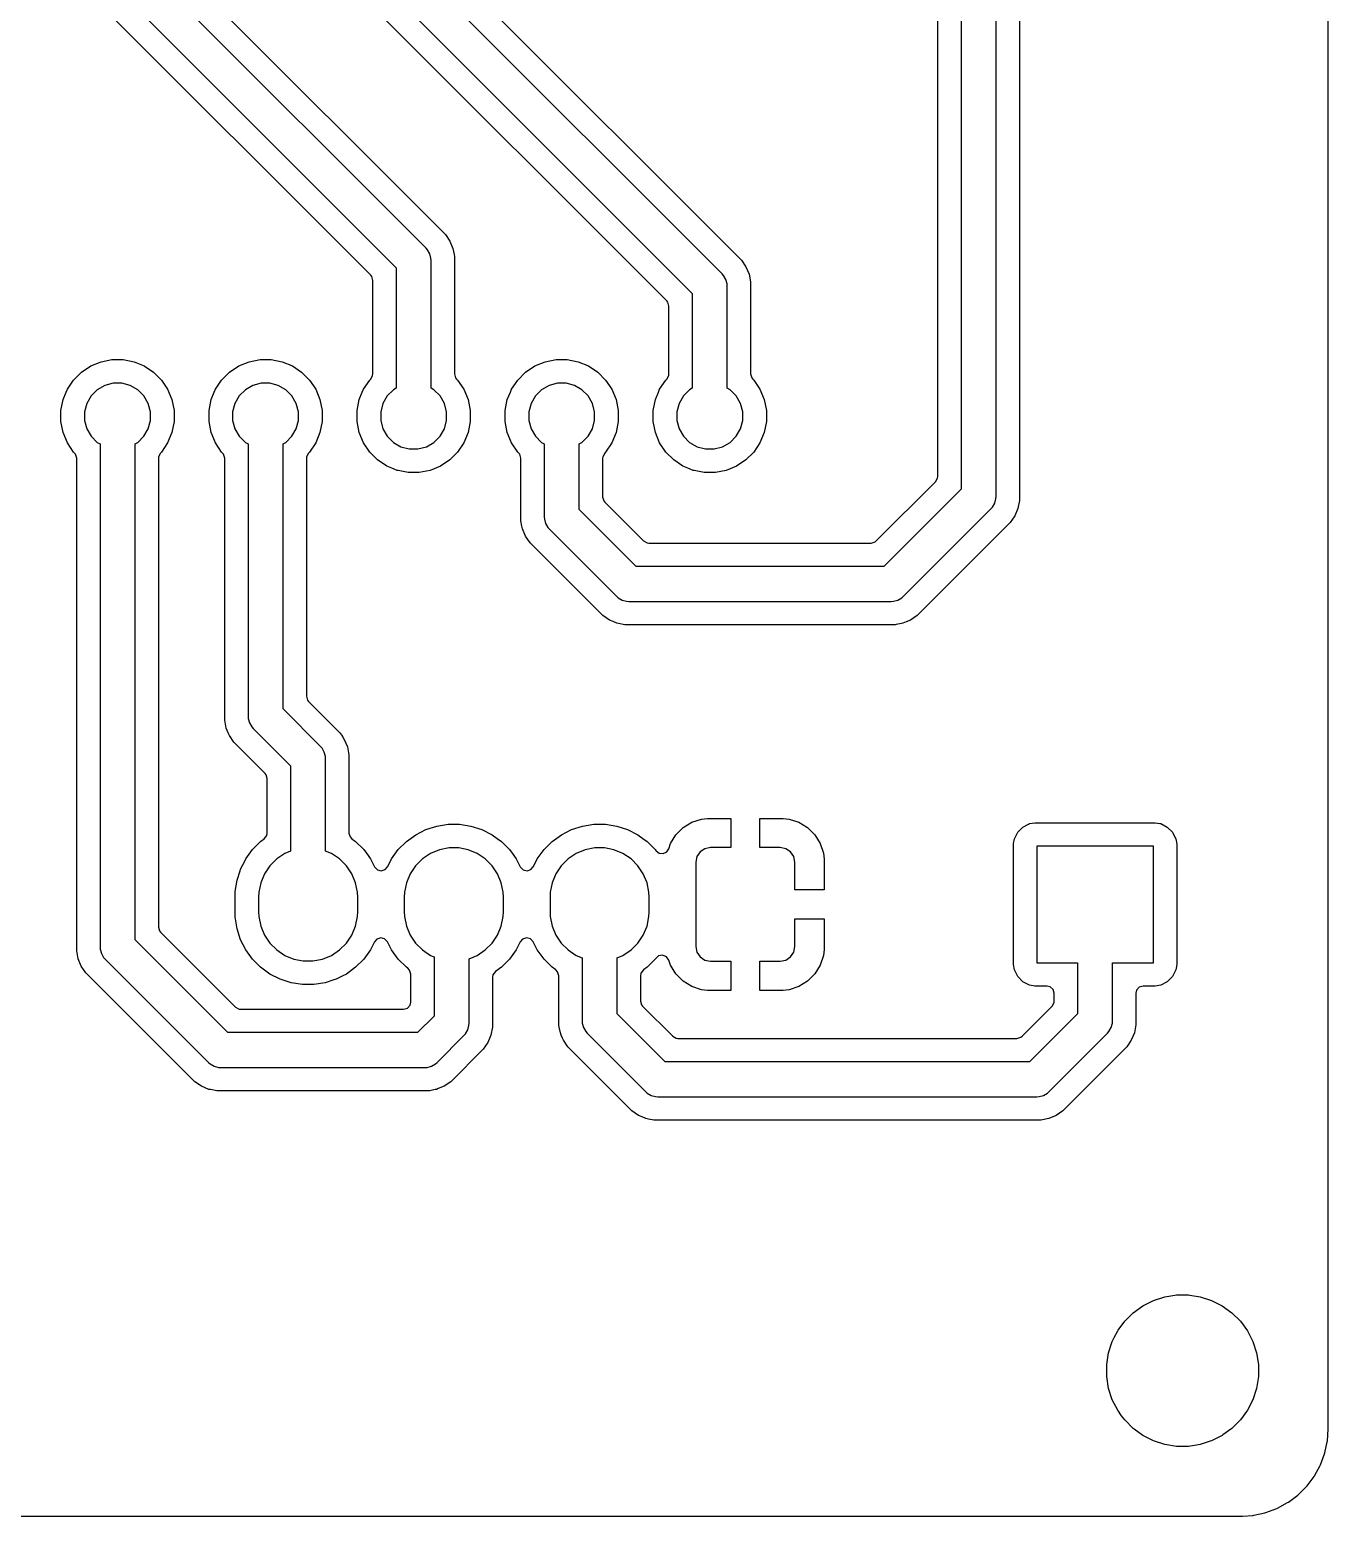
# Model space of a CAD drawing. Header units: millimetres. Extents: x 130.5 to 169.5, y -130 to -71.
# Drawn here: x 147.22 to 169.5, y -130 to -104.49 of the extents above; entities that cross this region are included whole.
import ezdxf

# ---------------------------------------------------------------- set-up
doc = ezdxf.new("R2010")
doc.units = ezdxf.units.MM
doc.layers.add('B.Cu', color=153, linetype='CONTINUOUS', true_color=0x4d7fc4)

msp = doc.modelspace()

# ---------------------------------------------------------------- linework, layer by layer
at = {"layer": 'B.Cu', "linetype": 'CONTINUOUS'}
for p, q in [((169.4995, -118.468475), (169.4995, -84.568996)), ((163.2, -87), (163.2, -112.375736)), ((163.8, -112.5), (163.8, -87.124264)), ((164.2005, -87.341519), (164.2005, -112.431006)), ((162.7995, -112.158481), (162.7995, -89.568996)), ((159.102132, -108.677868), (150.3, -99.875736)), ((150.736819, -99.746161), (159.434112, -108.443453)), ((149.787868, -100.212132), (158.59, -109.014264)), ((158.153181, -109.143838), (149.455888, -100.446545)), ((154.022132, -108.237868), (147.8, -102.015736)), ((148.236819, -101.886161), (154.354112, -108.003453)), ((147.287868, -102.352132), (153.51, -108.574264)), ((153.073181, -108.703838), (146.955888, -102.586545)), ((154.354112, -108.003453), (154.354113, -108.003454)), ((154.354113, -108.003454), (154.430778, -108.118192)), ((154.430778, -108.118192), (154.483579, -108.245667)), ((154.048006, -108.267372), (154.022132, -108.237868)), ((154.087164, -108.335195), (154.048006, -108.267372)), ((154.107433, -108.410842), (154.087164, -108.335195)), ((154.11, -108.45), (154.107433, -108.410842)), ((154.483579, -108.245667), (154.483582, -108.245679)), ((154.483582, -108.245679), (154.503977, -108.348214)), ((154.503977, -108.348214), (154.503977, -108.348217)), ((154.503977, -108.348217), (154.5105, -108.381006)), ((154.5105, -108.381006), (154.5105, -110.396642)), ((153.51, -108.574264), (153.51, -110.640656)), ((154.11, -110.640656), (154.11, -108.45)), ((159.434112, -108.443453), (159.434113, -108.443454)), ((159.434113, -108.443454), (159.510778, -108.558192)), ((159.510778, -108.558192), (159.563579, -108.685667)), ((153.089815, -108.72448), (153.073181, -108.703838)), ((153.1095, -108.791519), (153.089815, -108.72448)), ((153.1095, -110.396642), (153.1095, -108.791519)), ((159.128006, -108.707372), (159.102132, -108.677868)), ((159.167164, -108.775195), (159.128006, -108.707372)), ((159.187433, -108.850842), (159.167164, -108.775195)), ((159.19, -108.89), (159.187433, -108.850842)), ((159.19, -110.640656), (159.19, -108.89)), ((159.563579, -108.685667), (159.563582, -108.685678)), ((159.563582, -108.685678), (159.582703, -108.78181)), ((159.582703, -108.78181), (159.582703, -108.781813)), ((159.582703, -108.781813), (159.5905, -108.821007)), ((159.5905, -108.821007), (159.5905, -110.396642)), ((158.169815, -109.16448), (158.153181, -109.143838)), ((158.1895, -109.231519), (158.169815, -109.16448)), ((158.59, -109.014264), (158.59, -110.640656)), ((158.1895, -110.396642), (158.1895, -109.231519)), ((148.2703, -110.259951), (148.446912, -110.186797)), ((148.446912, -110.186797), (148.446922, -110.186794)), ((148.446922, -110.186794), (148.634412, -110.1495)), ((148.634412, -110.1495), (148.634414, -110.1495)), ((148.634414, -110.1495), (148.825586, -110.1495)), ((148.825586, -110.1495), (148.825588, -110.1495)), ((148.825588, -110.1495), (149.013079, -110.186794)), ((149.013079, -110.186794), (149.013089, -110.186797)), ((149.013089, -110.186797), (149.189701, -110.259951)), ((150.8103, -110.259951), (150.986912, -110.186797)), ((150.986912, -110.186797), (150.986922, -110.186794)), ((150.986922, -110.186794), (151.174412, -110.1495)), ((151.174412, -110.1495), (151.174414, -110.1495)), ((151.174414, -110.1495), (151.365586, -110.1495)), ((151.365586, -110.1495), (151.365588, -110.1495)), ((151.365588, -110.1495), (151.553079, -110.186794)), ((151.553079, -110.186794), (151.553089, -110.186797)), ((151.553089, -110.186797), (151.729701, -110.259951)), ((155.8903, -110.259951), (156.066912, -110.186797)), ((156.066912, -110.186797), (156.066922, -110.186794)), ((156.066922, -110.186794), (156.254412, -110.1495)), ((156.254412, -110.1495), (156.254414, -110.1495)), ((156.254414, -110.1495), (156.445586, -110.1495)), ((156.445586, -110.1495), (156.445588, -110.1495)), ((156.445588, -110.1495), (156.633079, -110.186794)), ((156.633079, -110.186794), (156.633089, -110.186797)), ((156.633089, -110.186797), (156.809701, -110.259951)), ((147.976165, -110.501339), (148.11134, -110.366164)), ((148.11134, -110.366164), (148.2703, -110.259951)), ((149.189701, -110.259951), (149.348661, -110.366164)), ((149.348661, -110.366164), (149.483836, -110.501339)), ((150.516165, -110.501339), (150.65134, -110.366164)), ((150.65134, -110.366164), (150.8103, -110.259951)), ((151.729701, -110.259951), (151.888661, -110.366164)), ((151.888661, -110.366164), (152.023836, -110.501339)), ((153.073181, -110.484323), (153.106666, -110.423)), ((153.106666, -110.423), (153.1095, -110.396642)), ((154.5105, -110.396642), (154.530185, -110.463681)), ((155.596165, -110.501339), (155.73134, -110.366164)), ((155.73134, -110.366164), (155.8903, -110.259951)), ((156.809701, -110.259951), (156.968661, -110.366164)), ((156.968661, -110.366164), (157.103836, -110.501339)), ((158.153181, -110.484323), (158.186666, -110.423)), ((158.186666, -110.423), (158.1895, -110.396642)), ((159.5905, -110.396642), (159.610185, -110.463681)), ((147.849431, -110.709843), (147.869952, -110.660299)), ((147.869952, -110.660299), (147.976165, -110.501339)), ((148.383006, -110.667789), (148.277789, -110.773006)), ((148.51187, -110.593389), (148.383006, -110.667789)), ((148.6556, -110.554876), (148.51187, -110.593389)), ((148.8044, -110.554876), (148.6556, -110.554876)), ((148.94813, -110.593389), (148.8044, -110.554876)), ((149.076994, -110.667789), (148.94813, -110.593389)), ((149.182211, -110.773006), (149.076994, -110.667789)), ((149.483836, -110.501339), (149.590049, -110.660299)), ((149.590049, -110.660299), (149.663203, -110.836911)), ((150.389431, -110.709843), (150.409952, -110.660299)), ((150.409952, -110.660299), (150.516165, -110.501339)), ((150.923006, -110.667789), (150.817789, -110.773006)), ((151.05187, -110.593389), (150.923006, -110.667789)), ((151.1956, -110.554876), (151.05187, -110.593389)), ((151.3444, -110.554876), (151.1956, -110.554876)), ((151.48813, -110.593389), (151.3444, -110.554876)), ((151.616994, -110.667789), (151.48813, -110.593389)), ((151.722211, -110.773006), (151.616994, -110.667789)), ((152.023836, -110.501339), (152.130049, -110.660299)), ((152.130049, -110.660299), (152.203203, -110.836911)), ((152.929431, -110.709843), (152.949952, -110.660299)), ((152.949952, -110.660299), (153.056165, -110.501339)), ((153.056165, -110.501339), (153.073181, -110.484323)), ((153.463006, -110.667789), (153.357789, -110.773006)), ((153.51, -110.640656), (153.463006, -110.667789)), ((154.156994, -110.667789), (154.11, -110.640656)), ((154.262211, -110.773006), (154.156994, -110.667789)), ((154.530185, -110.463681), (154.546819, -110.484323)), ((154.546819, -110.484323), (154.563835, -110.501338)), ((154.563835, -110.501338), (154.563836, -110.501339)), ((154.563836, -110.501339), (154.670049, -110.660299)), ((154.670049, -110.660299), (154.743203, -110.836911)), ((155.469431, -110.709843), (155.489952, -110.660299)), ((155.489952, -110.660299), (155.596165, -110.501339)), ((156.003006, -110.667789), (155.897789, -110.773006)), ((156.13187, -110.593389), (156.003006, -110.667789)), ((156.2756, -110.554876), (156.13187, -110.593389)), ((156.4244, -110.554876), (156.2756, -110.554876)), ((156.56813, -110.593389), (156.4244, -110.554876)), ((156.696994, -110.667789), (156.56813, -110.593389)), ((156.802211, -110.773006), (156.696994, -110.667789)), ((157.103836, -110.501339), (157.210049, -110.660299)), ((157.210049, -110.660299), (157.283203, -110.836911)), ((158.009431, -110.709843), (158.029952, -110.660299)), ((158.029952, -110.660299), (158.136165, -110.501339)), ((158.136165, -110.501339), (158.153181, -110.484323)), ((158.543006, -110.667789), (158.437789, -110.773006)), ((158.59, -110.640656), (158.543006, -110.667789)), ((159.236994, -110.667789), (159.19, -110.640656)), ((159.342211, -110.773006), (159.236994, -110.667789)), ((159.610185, -110.463681), (159.626819, -110.484323)), ((159.626819, -110.484323), (159.643835, -110.501338)), ((159.643835, -110.501338), (159.643836, -110.501339)), ((159.643836, -110.501339), (159.750049, -110.660299)), ((159.750049, -110.660299), (159.823203, -110.836911)), ((147.7595, -111.024411), (147.796795, -110.836921)), ((147.796795, -110.836921), (147.796796, -110.83692)), ((147.796796, -110.836916), (147.849431, -110.709843)), ((147.796796, -110.83692), (147.796796, -110.836916)), ((148.203389, -110.90187), (148.164876, -111.0456)), ((148.277789, -110.773006), (148.203389, -110.90187)), ((149.256611, -110.90187), (149.182211, -110.773006)), ((149.295124, -111.0456), (149.256611, -110.90187)), ((149.663203, -110.836911), (149.663206, -110.836921)), ((149.663206, -110.836921), (149.7005, -111.024411)), ((150.2995, -111.024411), (150.336795, -110.836921)), ((150.336795, -110.836921), (150.336796, -110.83692)), ((150.336796, -110.836916), (150.389431, -110.709843)), ((150.336796, -110.83692), (150.336796, -110.836916)), ((150.743389, -110.90187), (150.704876, -111.0456)), ((150.817789, -110.773006), (150.743389, -110.90187)), ((151.796611, -110.90187), (151.722211, -110.773006)), ((151.835124, -111.0456), (151.796611, -110.90187)), ((152.203203, -110.836911), (152.203206, -110.836921)), ((152.203206, -110.836921), (152.2405, -111.024411)), ((152.8395, -111.024411), (152.876795, -110.836921)), ((152.876795, -110.836921), (152.876796, -110.83692)), ((152.876796, -110.836916), (152.929431, -110.709843)), ((152.876796, -110.83692), (152.876796, -110.836916)), ((153.283389, -110.90187), (153.244876, -111.0456)), ((153.357789, -110.773006), (153.283389, -110.90187)), ((154.336611, -110.90187), (154.262211, -110.773006)), ((154.375124, -111.0456), (154.336611, -110.90187)), ((154.743203, -110.836911), (154.743206, -110.836921)), ((154.743206, -110.836921), (154.7805, -111.024411)), ((155.3795, -111.024411), (155.416795, -110.836921)), ((155.416795, -110.836921), (155.416796, -110.83692)), ((155.416796, -110.836916), (155.469431, -110.709843)), ((155.416796, -110.83692), (155.416796, -110.836916)), ((155.823389, -110.90187), (155.784876, -111.0456)), ((155.897789, -110.773006), (155.823389, -110.90187)), ((156.876611, -110.90187), (156.802211, -110.773006)), ((156.915124, -111.0456), (156.876611, -110.90187)), ((157.283203, -110.836911), (157.283206, -110.836921)), ((157.283206, -110.836921), (157.3205, -111.024411)), ((157.9195, -111.024411), (157.956795, -110.836921)), ((157.956795, -110.836921), (157.956796, -110.83692)), ((157.956796, -110.836916), (158.009431, -110.709843)), ((157.956796, -110.83692), (157.956796, -110.836916)), ((158.363389, -110.90187), (158.324876, -111.0456)), ((158.437789, -110.773006), (158.363389, -110.90187)), ((159.416611, -110.90187), (159.342211, -110.773006)), ((159.455124, -111.0456), (159.416611, -110.90187)), ((159.823203, -110.836911), (159.823206, -110.836921)), ((159.823206, -110.836921), (159.8605, -111.024411)), ((147.7595, -111.024414), (147.7595, -111.024411)), ((147.7595, -111.215586), (147.7595, -111.024414)), ((147.796796, -111.403084), (147.7595, -111.215586)), ((148.164876, -111.0456), (148.164876, -111.1944)), ((148.164876, -111.1944), (148.203389, -111.33813)), ((149.256611, -111.33813), (149.295124, -111.1944)), ((149.295124, -111.1944), (149.295124, -111.0456)), ((149.700501, -111.215588), (149.663206, -111.403078)), ((149.7005, -111.024411), (149.7005, -111.024414)), ((149.7005, -111.024414), (149.7005, -111.215586)), ((149.7005, -111.215586), (149.7005, -111.215588)), ((149.7005, -111.215588), (149.700501, -111.215588)), ((150.2995, -111.024414), (150.2995, -111.024411)), ((150.2995, -111.215586), (150.2995, -111.024414)), ((150.336796, -111.403084), (150.2995, -111.215586)), ((150.704876, -111.0456), (150.704876, -111.1944)), ((150.704876, -111.1944), (150.743389, -111.33813)), ((151.796611, -111.33813), (151.835124, -111.1944)), ((151.835124, -111.1944), (151.835124, -111.0456)), ((152.240501, -111.215588), (152.203206, -111.403078)), ((152.2405, -111.024411), (152.2405, -111.024414)), ((152.2405, -111.024414), (152.2405, -111.215586)), ((152.2405, -111.215586), (152.2405, -111.215588)), ((152.2405, -111.215588), (152.240501, -111.215588)), ((152.8395, -111.024414), (152.8395, -111.024411)), ((152.8395, -111.215586), (152.8395, -111.024414)), ((152.876796, -111.403084), (152.8395, -111.215586)), ((153.244876, -111.0456), (153.244876, -111.1944)), ((153.244876, -111.1944), (153.283389, -111.33813)), ((154.336611, -111.33813), (154.375124, -111.1944)), ((154.375124, -111.1944), (154.375124, -111.0456)), ((154.780501, -111.215588), (154.743206, -111.403078)), ((154.7805, -111.024411), (154.7805, -111.024414)), ((154.7805, -111.024414), (154.7805, -111.215586)), ((154.7805, -111.215586), (154.7805, -111.215588)), ((154.7805, -111.215588), (154.780501, -111.215588)), ((155.3795, -111.024414), (155.3795, -111.024411)), ((155.3795, -111.215586), (155.3795, -111.024414)), ((155.416796, -111.403084), (155.3795, -111.215586)), ((155.784876, -111.0456), (155.784876, -111.1944)), ((155.784876, -111.1944), (155.823389, -111.33813)), ((156.876611, -111.33813), (156.915124, -111.1944)), ((156.915124, -111.1944), (156.915124, -111.0456)), ((157.320501, -111.215588), (157.283206, -111.403078)), ((157.3205, -111.024411), (157.3205, -111.024414)), ((157.3205, -111.024414), (157.3205, -111.215586)), ((157.3205, -111.215586), (157.3205, -111.215588)), ((157.3205, -111.215588), (157.320501, -111.215588)), ((157.9195, -111.024414), (157.9195, -111.024411)), ((157.9195, -111.215586), (157.9195, -111.024414)), ((157.956796, -111.403084), (157.9195, -111.215586)), ((158.324876, -111.0456), (158.324876, -111.1944)), ((158.324876, -111.1944), (158.363389, -111.33813)), ((159.416611, -111.33813), (159.455124, -111.1944)), ((159.455124, -111.1944), (159.455124, -111.0456)), ((159.860501, -111.215588), (159.823206, -111.403078)), ((159.8605, -111.024411), (159.8605, -111.024414)), ((159.8605, -111.024414), (159.8605, -111.215586)), ((159.8605, -111.215586), (159.8605, -111.215588)), ((159.8605, -111.215588), (159.860501, -111.215588)), ((147.869954, -111.579704), (147.796796, -111.403084)), ((148.203389, -111.33813), (148.277789, -111.466994)), ((148.277789, -111.466994), (148.383006, -111.572211)), ((149.076994, -111.572211), (149.182211, -111.466994)), ((149.182211, -111.466994), (149.256611, -111.33813)), ((149.663203, -111.403088), (149.590049, -111.5797)), ((149.663206, -111.403078), (149.663203, -111.403088)), ((150.409954, -111.579704), (150.336796, -111.403084)), ((150.743389, -111.33813), (150.817789, -111.466994)), ((150.817789, -111.466994), (150.923006, -111.572211)), ((151.616994, -111.572211), (151.722211, -111.466994)), ((151.722211, -111.466994), (151.796611, -111.33813)), ((152.203203, -111.403088), (152.130049, -111.5797)), ((152.203206, -111.403078), (152.203203, -111.403088)), ((152.949954, -111.579704), (152.876796, -111.403084)), ((153.283389, -111.33813), (153.357789, -111.466994)), ((153.357789, -111.466994), (153.463006, -111.572211)), ((154.156994, -111.572211), (154.262211, -111.466994)), ((154.262211, -111.466994), (154.336611, -111.33813)), ((154.743203, -111.403088), (154.670049, -111.5797)), ((154.743206, -111.403078), (154.743203, -111.403088)), ((155.489954, -111.579704), (155.416796, -111.403084)), ((155.823389, -111.33813), (155.897789, -111.466994)), ((155.897789, -111.466994), (156.003006, -111.572211)), ((156.696994, -111.572211), (156.802211, -111.466994)), ((156.802211, -111.466994), (156.876611, -111.33813)), ((157.283203, -111.403088), (157.210049, -111.5797)), ((157.283206, -111.403078), (157.283203, -111.403088)), ((158.029954, -111.579704), (157.956796, -111.403084)), ((158.363389, -111.33813), (158.437789, -111.466994)), ((158.437789, -111.466994), (158.543006, -111.572211)), ((159.236994, -111.572211), (159.342211, -111.466994)), ((159.342211, -111.466994), (159.416611, -111.33813)), ((159.823203, -111.403088), (159.750049, -111.5797)), ((159.823206, -111.403078), (159.823203, -111.403088)), ((147.976163, -111.738658), (147.869954, -111.579704)), ((148.383006, -111.572211), (148.43, -111.599343)), ((148.43, -111.599343), (148.43, -120.23)), ((149.03, -111.599343), (149.076994, -111.572211)), ((149.03, -120.105736), (149.03, -111.599343)), ((149.590049, -111.5797), (149.483836, -111.73866)), ((150.516163, -111.738658), (150.409954, -111.579704)), ((150.923006, -111.572211), (150.97, -111.599343)), ((150.97, -111.599343), (150.97, -116.27)), ((151.57, -111.599343), (151.616994, -111.572211)), ((151.57, -116.145736), (151.57, -111.599343)), ((152.130049, -111.5797), (152.023836, -111.73866)), ((153.056163, -111.738658), (152.949954, -111.579704)), ((153.463006, -111.572211), (153.59187, -111.646611)), ((153.59187, -111.646611), (153.7356, -111.685124)), ((153.7356, -111.685124), (153.8844, -111.685124)), ((153.8844, -111.685124), (154.02813, -111.646611)), ((154.02813, -111.646611), (154.156994, -111.572211)), ((154.670049, -111.5797), (154.563836, -111.73866)), ((155.596163, -111.738658), (155.489954, -111.579704)), ((156.003006, -111.572211), (156.05, -111.599343)), ((156.05, -111.599343), (156.05, -112.85)), ((156.65, -111.599343), (156.696994, -111.572211)), ((156.65, -112.725736), (156.65, -111.599343)), ((157.210049, -111.5797), (157.103836, -111.73866)), ((158.136163, -111.738658), (158.029954, -111.579704)), ((158.543006, -111.572211), (158.67187, -111.646611)), ((158.67187, -111.646611), (158.8156, -111.685124)), ((158.8156, -111.685124), (158.9644, -111.685124)), ((158.9644, -111.685124), (159.10813, -111.646611)), ((159.10813, -111.646611), (159.236994, -111.572211)), ((159.750049, -111.5797), (159.643836, -111.73866)), ((147.976165, -111.73866), (147.976163, -111.738658)), ((147.993179, -111.755674), (147.976165, -111.73866)), ((148.009815, -111.776318), (147.993179, -111.755674)), ((148.0295, -111.843357), (148.009815, -111.776318)), ((148.0295, -120.161006), (148.0295, -111.843357)), ((149.433334, -111.816996), (149.4305, -111.843357)), ((149.4305, -111.843357), (149.4305, -119.888481)), ((149.466821, -111.755674), (149.433334, -111.816996)), ((149.483836, -111.73866), (149.466821, -111.755674)), ((150.516165, -111.73866), (150.516163, -111.738658)), ((150.533179, -111.755674), (150.516165, -111.73866)), ((150.549815, -111.776318), (150.533179, -111.755674)), ((150.5695, -111.843357), (150.549815, -111.776318)), ((150.5695, -116.201006), (150.5695, -111.843357)), ((151.973334, -111.816996), (151.9705, -111.843357)), ((151.9705, -111.843357), (151.9705, -115.92848)), ((152.006821, -111.755674), (151.973334, -111.816996)), ((152.023836, -111.73866), (152.006821, -111.755674)), ((153.191342, -111.873837), (153.056163, -111.738658)), ((153.350296, -111.980046), (153.191342, -111.873837)), ((153.350299, -111.980047), (153.350296, -111.980046)), ((153.3503, -111.980048), (153.350299, -111.980047)), ((153.434123, -112.014768), (153.3503, -111.980048)), ((154.269701, -111.980048), (154.093089, -112.053202)), ((154.428661, -111.873835), (154.269701, -111.980048)), ((154.563836, -111.73866), (154.428661, -111.873835)), ((155.596165, -111.73866), (155.596163, -111.738658)), ((155.613179, -111.755674), (155.596165, -111.73866)), ((155.629815, -111.776318), (155.613179, -111.755674)), ((155.6495, -111.843357), (155.629815, -111.776318)), ((155.6495, -112.918996), (155.6495, -111.843357)), ((157.053334, -111.816996), (157.0505, -111.843357)), ((157.0505, -111.843357), (157.0505, -112.508481)), ((157.086821, -111.755674), (157.053334, -111.816996)), ((157.103836, -111.73866), (157.086821, -111.755674)), ((158.271342, -111.873837), (158.136163, -111.738658)), ((158.430296, -111.980046), (158.271342, -111.873837)), ((158.430299, -111.980047), (158.430296, -111.980046)), ((158.4303, -111.980048), (158.430299, -111.980047)), ((158.514123, -112.014768), (158.4303, -111.980048)), ((159.349701, -111.980048), (159.173089, -112.053202)), ((159.508661, -111.873835), (159.349701, -111.980048)), ((159.643836, -111.73866), (159.508661, -111.873835)), ((153.526916, -112.053204), (153.434123, -112.014768)), ((153.543602, -112.056523), (153.526916, -112.053204)), ((153.714412, -112.0905), (153.543602, -112.056523)), ((153.905586, -112.0905), (153.714412, -112.0905)), ((153.905589, -112.0905), (153.905586, -112.0905)), ((154.093079, -112.053205), (153.905589, -112.0905)), ((154.09308, -112.053204), (154.093079, -112.053205)), ((154.093084, -112.053204), (154.09308, -112.053204)), ((154.093089, -112.053202), (154.093084, -112.053204)), ((158.606916, -112.053204), (158.514123, -112.014768)), ((158.623602, -112.056523), (158.606916, -112.053204)), ((158.794412, -112.0905), (158.623602, -112.056523)), ((158.985586, -112.0905), (158.794412, -112.0905)), ((158.985589, -112.0905), (158.985586, -112.0905)), ((159.173079, -112.053205), (158.985589, -112.0905)), ((159.17308, -112.053204), (159.173079, -112.053205)), ((159.173084, -112.053204), (159.17308, -112.053204)), ((159.173089, -112.053202), (159.173084, -112.053204)), ((162.763181, -112.246162), (162.796666, -112.184839)), ((162.796666, -112.184839), (162.7995, -112.158481)), ((161.746163, -113.263181), (162.763181, -112.246162)), ((163.2, -112.375736), (161.875736, -113.7)), ((164.2005, -112.431006), (164.2005, -112.568994)), ((157.624264, -113.7), (156.65, -112.725736)), ((157.0505, -112.508481), (157.070185, -112.57552)), ((157.070185, -112.57552), (157.086819, -112.596162)), ((157.086819, -112.596162), (157.753838, -113.263181)), ((162.212132, -114.212132), (163.712132, -112.712132)), ((163.712132, -112.712132), (163.738006, -112.682628)), ((163.738006, -112.682628), (163.777164, -112.614805)), ((163.777164, -112.614805), (163.797433, -112.539158)), ((163.797433, -112.539158), (163.8, -112.5)), ((164.173579, -112.704332), (164.120778, -112.831807)), ((164.173582, -112.704322), (164.173579, -112.704332)), ((164.200501, -112.568996), (164.173582, -112.704322)), ((164.2005, -112.568994), (164.2005, -112.568996)), ((164.2005, -112.568996), (164.200501, -112.568996)), ((155.667611, -113.01004), (155.6495, -112.918996)), ((156.05, -112.85), (156.052567, -112.889158)), ((156.052567, -112.889158), (156.072836, -112.964805)), ((156.072836, -112.964805), (156.111994, -113.032628)), ((164.044112, -112.946546), (162.544114, -114.446542)), ((164.044113, -112.946545), (164.044112, -112.946546)), ((164.120778, -112.831807), (164.044113, -112.946545)), ((155.67642, -113.054328), (155.667611, -113.01004)), ((155.729225, -113.181811), (155.67642, -113.054328)), ((155.805886, -113.296543), (155.729225, -113.181811)), ((156.111994, -113.032628), (156.137868, -113.062132)), ((156.137868, -113.062132), (157.287868, -114.212132)), ((157.053457, -114.544114), (155.805886, -113.296543)), ((157.753838, -113.263181), (157.815161, -113.296666)), ((157.815161, -113.296666), (157.841519, -113.2995)), ((157.841519, -113.2995), (161.658482, -113.2995)), ((161.658482, -113.2995), (161.725521, -113.279815)), ((161.725521, -113.279815), (161.746163, -113.263181)), ((161.875736, -113.7), (157.624264, -113.7)), ((157.287868, -114.212132), (157.317372, -114.238006)), ((157.317372, -114.238006), (157.385195, -114.277164)), ((157.385195, -114.277164), (157.460842, -114.297433)), ((162.039158, -114.297433), (162.114805, -114.277164)), ((162.114805, -114.277164), (162.182628, -114.238006)), ((162.182628, -114.238006), (162.212132, -114.212132)), ((157.460842, -114.297433), (157.5, -114.3)), ((157.5, -114.3), (162, -114.3)), ((162, -114.3), (162.039158, -114.297433)), ((162.544114, -114.446542), (162.446544, -114.544112)), ((157.168189, -114.620775), (157.053457, -114.544114)), ((157.168192, -114.620776), (157.168189, -114.620775)), ((157.168193, -114.620777), (157.168192, -114.620776)), ((157.231931, -114.647177), (157.168193, -114.620777)), ((157.295672, -114.67358), (157.231931, -114.647177)), ((157.322543, -114.678925), (157.295672, -114.67358)), ((157.431004, -114.7005), (157.322543, -114.678925)), ((162.068993, -114.7005), (157.431004, -114.7005)), ((162.068994, -114.7005), (162.068993, -114.7005)), ((162.087063, -114.696905), (162.068994, -114.7005)), ((162.177409, -114.678934), (162.087063, -114.696905)), ((162.177449, -114.678926), (162.177409, -114.678934)), ((162.177455, -114.678925), (162.177449, -114.678926)), ((162.204319, -114.673582), (162.177455, -114.678925)), ((162.20432, -114.673581), (162.204319, -114.673582)), ((162.204329, -114.67358), (162.20432, -114.673581)), ((162.204334, -114.673578), (162.204329, -114.67358)), ((162.257131, -114.651709), (162.204334, -114.673578)), ((162.257133, -114.651707), (162.257131, -114.651709)), ((162.257134, -114.651707), (162.257133, -114.651707)), ((162.331811, -114.620775), (162.257134, -114.651707)), ((162.331814, -114.620773), (162.331811, -114.620775)), ((162.331818, -114.620771), (162.331814, -114.620773)), ((162.446541, -114.544115), (162.331818, -114.620771)), ((162.446544, -114.544112), (162.446541, -114.544115)), ((151.9705, -115.92848), (151.990185, -115.995519)), ((151.990185, -115.995519), (152.006819, -116.016161)), ((152.006819, -116.016161), (152.544112, -116.553453)), ((150.5695, -116.338994), (150.5695, -116.201006)), ((150.97, -116.27), (150.972567, -116.309158)), ((150.972567, -116.309158), (150.992836, -116.384805)), ((152.212132, -116.787868), (151.57, -116.145736)), ((150.59642, -116.474328), (150.5695, -116.338994)), ((150.596422, -116.474332), (150.59642, -116.474328)), ((150.629194, -116.553453), (150.596422, -116.474332)), ((150.649225, -116.601811), (150.629194, -116.553453)), ((150.992836, -116.384805), (151.031994, -116.452628)), ((151.031994, -116.452628), (151.057868, -116.482132)), ((151.057868, -116.482132), (151.7, -117.124264)), ((152.544112, -116.553453), (152.544116, -116.553458)), ((152.544116, -116.553458), (152.569979, -116.592165)), ((150.725886, -116.716543), (150.649225, -116.601811)), ((150.725888, -116.716545), (150.725886, -116.716543)), ((151.263181, -117.253838), (150.725888, -116.716545)), ((152.238006, -116.817372), (152.212132, -116.787868)), ((152.277164, -116.885195), (152.238006, -116.817372)), ((152.569979, -116.592165), (152.576423, -116.601811)), ((152.576423, -116.601811), (152.595855, -116.630893)), ((152.595855, -116.630893), (152.620777, -116.668191)), ((152.620777, -116.668191), (152.673579, -116.795667)), ((152.673579, -116.795667), (152.673582, -116.795677)), ((152.673582, -116.795677), (152.7005, -116.931004)), ((152.297433, -116.960842), (152.277164, -116.885195)), ((152.3, -117), (152.297433, -116.960842)), ((152.3, -118.583661), (152.3, -117)), ((152.7005, -116.931004), (152.7005, -118.275058)), ((151.279815, -117.27448), (151.263181, -117.253838)), ((151.2995, -117.341519), (151.279815, -117.27448)), ((151.7, -117.124264), (151.7, -118.583661)), ((151.2995, -118.275058), (151.2995, -117.341519)), ((158.431655, -118.182684), (158.580876, -118.090643)), ((158.580876, -118.090643), (158.580881, -118.090641)), ((158.580881, -118.090641), (158.747303, -118.035494)), ((158.747303, -118.035494), (158.74731, -118.035493)), ((158.74731, -118.035493), (158.850014, -118.025)), ((158.850014, -118.025), (159.25, -118.025)), ((159.25, -118.025), (159.25, -118.525)), ((159.75, -118.525), (159.75, -118.025)), ((159.75, -118.025), (160.149972, -118.025)), ((160.149972, -118.025), (160.149988, -118.025001)), ((160.149988, -118.025001), (160.252698, -118.035494)), ((160.252698, -118.035494), (160.41912, -118.090641)), ((160.41912, -118.090641), (160.419125, -118.090643)), ((160.419125, -118.090643), (160.568346, -118.182684)), ((164.374699, -118.114352), (164.468476, -118.0995)), ((164.468476, -118.0995), (166.531518, -118.0995)), ((166.531518, -118.0995), (166.612481, -118.112323)), ((151.248387, -118.375375), (151.291052, -118.320045)), ((151.291052, -118.320045), (151.2995, -118.275058)), ((152.7005, -118.275058), (152.720185, -118.342097)), ((152.720185, -118.342097), (152.751613, -118.375375)), ((153.685354, -118.421172), (153.844595, -118.305476)), ((153.844595, -118.305476), (154.019971, -118.216117)), ((154.019971, -118.216117), (154.207174, -118.15529)), ((154.207174, -118.15529), (154.401578, -118.1245)), ((154.401578, -118.1245), (154.401583, -118.1245)), ((154.401583, -118.1245), (154.598417, -118.1245)), ((154.598417, -118.1245), (154.598422, -118.1245)), ((154.598422, -118.1245), (154.792827, -118.15529)), ((154.792827, -118.15529), (154.98003, -118.216117)), ((154.98003, -118.216117), (155.155406, -118.305476)), ((155.155406, -118.305476), (155.242981, -118.369104)), ((156.185354, -118.421172), (156.344595, -118.305476)), ((156.344595, -118.305476), (156.519971, -118.216117)), ((156.519971, -118.216117), (156.707174, -118.15529)), ((156.707174, -118.15529), (156.901578, -118.1245)), ((156.901578, -118.1245), (156.901583, -118.1245)), ((156.901583, -118.1245), (157.098417, -118.1245)), ((157.098417, -118.1245), (157.098422, -118.1245)), ((157.098422, -118.1245), (157.292827, -118.15529)), ((157.292827, -118.15529), (157.48003, -118.216117)), ((157.48003, -118.216117), (157.655406, -118.305476)), ((157.655406, -118.305476), (157.742981, -118.369104)), ((158.215644, -118.455875), (158.307685, -118.306654)), ((158.307685, -118.306654), (158.431655, -118.182684)), ((160.568346, -118.182684), (160.692316, -118.306654)), ((160.692316, -118.306654), (160.784357, -118.455875)), ((164.114354, -118.374696), (164.17195, -118.261658)), ((164.17195, -118.261658), (164.171954, -118.261654)), ((164.171954, -118.261654), (164.171955, -118.261652)), ((164.171955, -118.261652), (164.261653, -118.171954)), ((164.261653, -118.171954), (164.261656, -118.171952)), ((164.261656, -118.171952), (164.261658, -118.17195)), ((164.261658, -118.17195), (164.354783, -118.1245)), ((164.354783, -118.1245), (164.374699, -118.114352)), ((166.612481, -118.112323), (166.625304, -118.114354)), ((166.625304, -118.114354), (166.738342, -118.17195)), ((166.738342, -118.17195), (166.738343, -118.171951)), ((166.738343, -118.171951), (166.738348, -118.171954)), ((166.738348, -118.171954), (166.828046, -118.261652)), ((166.828046, -118.261652), (166.828049, -118.261657)), ((166.828049, -118.261657), (166.82805, -118.261658)), ((166.82805, -118.261658), (166.847249, -118.299337)), ((166.847249, -118.299337), (166.885648, -118.374698)), ((150.930476, -118.719595), (151.046172, -118.560354)), ((151.046172, -118.560354), (151.185354, -118.421172)), ((151.185354, -118.421172), (151.248387, -118.375375)), ((151.7, -118.583661), (151.599313, -118.625367)), ((152.400687, -118.625367), (152.3, -118.583661)), ((152.751613, -118.375375), (152.814646, -118.421171)), ((152.814646, -118.421171), (152.953826, -118.560351)), ((152.953826, -118.560351), (152.953826, -118.560352)), ((152.953826, -118.560352), (152.953828, -118.560354)), ((152.953828, -118.560354), (152.998836, -118.622302)), ((153.430476, -118.719595), (153.546172, -118.560354)), ((153.546172, -118.560354), (153.685354, -118.421172)), ((154.253258, -118.561601), (154.099313, -118.625367)), ((154.416685, -118.529093), (154.253258, -118.561601)), ((154.583315, -118.529093), (154.416685, -118.529093)), ((154.746742, -118.561601), (154.583315, -118.529093)), ((154.900687, -118.625367), (154.746742, -118.561601)), ((155.242981, -118.369104), (155.314646, -118.421172)), ((155.314646, -118.421172), (155.314648, -118.421174)), ((155.314648, -118.421174), (155.314649, -118.421174)), ((155.314649, -118.421174), (155.453826, -118.560351)), ((155.453826, -118.560351), (155.453826, -118.560352)), ((155.453826, -118.560352), (155.453828, -118.560354)), ((155.453828, -118.560354), (155.498836, -118.622302)), ((155.930476, -118.719595), (156.046172, -118.560354)), ((156.046172, -118.560354), (156.185354, -118.421172)), ((156.753258, -118.561601), (156.599313, -118.625367)), ((156.916685, -118.529093), (156.753258, -118.561601)), ((157.083315, -118.529093), (156.916685, -118.529093)), ((157.246742, -118.561601), (157.083315, -118.529093)), ((157.400687, -118.625367), (157.246742, -118.561601)), ((157.742981, -118.369104), (157.814646, -118.421172)), ((157.814646, -118.421172), (157.814648, -118.421174)), ((157.814648, -118.421174), (157.814649, -118.421174)), ((157.814649, -118.421174), (157.953826, -118.560351)), ((157.953826, -118.560351), (157.953826, -118.560352)), ((157.953826, -118.560352), (157.953828, -118.560354)), ((157.953828, -118.560354), (157.963137, -118.573165)), ((157.963137, -118.573165), (157.967839, -118.579638)), ((157.967839, -118.579638), (158.023171, -118.622302)), ((158.092784, -118.628278), (158.154578, -118.59567)), ((158.154578, -118.59567), (158.185861, -118.545753)), ((158.185861, -118.545753), (158.215642, -118.45588)), ((158.215642, -118.45588), (158.215644, -118.455875)), ((158.723223, -118.598223), (158.66903, -118.679329)), ((158.804329, -118.54403), (158.723223, -118.598223)), ((158.9, -118.525), (158.804329, -118.54403)), ((159.25, -118.525), (158.9, -118.525)), ((160.1, -118.525), (159.75, -118.525)), ((160.195671, -118.54403), (160.1, -118.525)), ((160.276777, -118.598223), (160.195671, -118.54403)), ((160.33097, -118.679329), (160.276777, -118.598223)), ((160.784357, -118.455875), (160.784359, -118.45588)), ((160.784359, -118.45588), (160.839506, -118.622302)), ((164.099501, -118.468482), (164.101498, -118.455875)), ((164.099501, -118.721864), (164.099501, -118.468482)), ((164.101498, -118.455875), (164.114354, -118.374696)), ((166.5, -118.5), (164.5, -118.5)), ((164.5, -118.5), (164.5, -120.5)), ((166.5, -120.5), (166.5, -118.5)), ((166.885648, -118.374698), (166.9005, -118.468475)), ((166.9005, -118.468475), (166.9005, -120.531517)), ((169.4995, -127.397648), (169.4995, -118.468475)), ((150.841118, -118.89497), (150.917614, -118.744839)), ((150.917614, -118.744839), (150.930476, -118.719595)), ((151.342941, -118.835766), (151.250367, -118.974313)), ((151.460766, -118.717941), (151.342941, -118.835766)), ((151.599313, -118.625367), (151.460766, -118.717941)), ((152.539234, -118.717941), (152.400687, -118.625367)), ((152.657059, -118.835766), (152.539234, -118.717941)), ((152.749633, -118.974313), (152.657059, -118.835766)), ((152.998836, -118.622302), (153.069524, -118.719594)), ((153.069524, -118.719594), (153.139515, -118.85696)), ((153.139515, -118.85696), (153.18749, -118.907756)), ((153.321446, -118.902014), (153.360485, -118.85696)), ((153.360485, -118.85696), (153.417614, -118.744839)), ((153.417614, -118.744839), (153.430476, -118.719595)), ((153.842941, -118.835766), (153.750367, -118.974313)), ((153.960766, -118.717941), (153.842941, -118.835766)), ((154.099313, -118.625367), (153.960766, -118.717941)), ((155.039234, -118.717941), (154.900687, -118.625367)), ((155.157059, -118.835766), (155.039234, -118.717941)), ((155.249633, -118.974313), (155.157059, -118.835766)), ((155.498836, -118.622302), (155.569524, -118.719594)), ((155.569524, -118.719594), (155.639515, -118.85696)), ((155.639515, -118.85696), (155.68749, -118.907756)), ((155.821446, -118.902014), (155.860485, -118.85696)), ((155.860485, -118.85696), (155.917614, -118.744839)), ((155.917614, -118.744839), (155.930476, -118.719595)), ((156.342941, -118.835766), (156.250367, -118.974313)), ((156.460766, -118.717941), (156.342941, -118.835766)), ((156.599313, -118.625367), (156.460766, -118.717941)), ((157.539234, -118.717941), (157.400687, -118.625367)), ((157.657059, -118.835766), (157.539234, -118.717941)), ((157.749633, -118.974313), (157.657059, -118.835766)), ((158.023171, -118.622302), (158.092784, -118.628278)), ((158.66903, -118.679329), (158.65, -118.775)), ((158.65, -118.775), (158.65, -120.225)), ((160.35, -118.775), (160.33097, -118.679329)), ((160.35, -119.25), (160.35, -118.775)), ((160.839506, -118.622302), (160.839507, -118.622309)), ((160.839507, -118.622309), (160.85, -118.725013)), ((160.85, -118.725013), (160.85, -119.25)), ((164.0995, -119.698638), (164.099501, -118.721864)), ((150.7495, -119.276577), (150.780291, -119.082173)), ((150.780291, -119.082173), (150.831506, -118.924551)), ((150.831506, -118.924551), (150.841116, -118.894975)), ((150.841116, -118.894975), (150.841118, -118.894972)), ((150.841118, -118.894972), (150.841118, -118.89497)), ((151.250367, -118.974313), (151.186601, -119.128258)), ((152.813399, -119.128258), (152.749633, -118.974313)), ((153.18749, -118.907756), (153.255311, -118.924551)), ((153.255311, -118.924551), (153.321446, -118.902014)), ((153.750367, -118.974313), (153.686601, -119.128258)), ((155.313399, -119.128258), (155.249633, -118.974313)), ((155.68749, -118.907756), (155.755311, -118.924551)), ((155.755311, -118.924551), (155.821446, -118.902014)), ((156.250367, -118.974313), (156.186601, -119.128258)), ((157.813399, -119.128258), (157.749633, -118.974313)), ((150.7495, -119.723422), (150.7495, -119.276577)), ((151.154093, -119.291685), (151.15, -119.375)), ((151.15, -119.375), (151.15, -119.625)), ((151.186601, -119.128258), (151.154093, -119.291685)), ((152.845907, -119.291685), (152.813399, -119.128258)), ((152.85, -119.375), (152.845907, -119.291685)), ((152.85, -119.625), (152.85, -119.375)), ((153.654093, -119.291685), (153.65, -119.375)), ((153.65, -119.375), (153.65, -119.625)), ((153.686601, -119.128258), (153.654093, -119.291685)), ((155.345907, -119.291685), (155.313399, -119.128258)), ((155.35, -119.375), (155.345907, -119.291685)), ((155.35, -119.625), (155.35, -119.375)), ((156.154093, -119.291685), (156.15, -119.375)), ((156.15, -119.375), (156.15, -119.625)), ((156.186601, -119.128258), (156.154093, -119.291685)), ((157.845907, -119.291685), (157.813399, -119.128258)), ((157.85, -119.375), (157.845907, -119.291685)), ((157.85, -119.625), (157.85, -119.375)), ((160.85, -119.25), (160.35, -119.25)), ((151.15, -119.625), (151.154093, -119.708315)), ((152.845907, -119.708315), (152.85, -119.625)), ((153.65, -119.625), (153.654093, -119.708315)), ((155.345907, -119.708315), (155.35, -119.625)), ((156.15, -119.625), (156.154093, -119.708315)), ((157.845907, -119.708315), (157.85, -119.625)), ((149.4305, -119.888481), (149.450185, -119.95552)), ((150.75371, -119.75), (150.7495, -119.723422)), ((150.780291, -119.917826), (150.75371, -119.75)), ((151.154093, -119.708315), (151.186601, -119.871742)), ((151.186601, -119.871742), (151.250367, -120.025687)), ((152.749633, -120.025687), (152.813399, -119.871742)), ((152.813399, -119.871742), (152.845907, -119.708315)), ((153.654093, -119.708315), (153.686601, -119.871742)), ((153.686601, -119.871742), (153.750367, -120.025687)), ((155.249633, -120.025687), (155.313399, -119.871742)), ((155.313399, -119.871742), (155.345907, -119.708315)), ((156.154093, -119.708315), (156.186601, -119.871742)), ((156.186601, -119.871742), (156.250367, -120.025687)), ((157.749633, -120.025687), (157.813399, -119.871742)), ((157.813399, -119.871742), (157.845907, -119.708315)), ((160.35, -120.225), (160.35, -119.75)), ((160.35, -119.75), (160.849999, -119.75)), ((160.849999, -119.75), (160.849999, -120.274986)), ((164.0995, -120.531524), (164.0995, -119.698638)), ((150.624264, -121.7), (149.03, -120.105736)), ((149.450185, -119.95552), (149.466819, -119.976162)), ((149.466819, -119.976162), (150.753838, -121.263181)), ((150.841116, -120.105025), (150.780291, -119.917826)), ((150.930476, -120.280405), (150.841116, -120.105025)), ((151.250367, -120.025687), (151.342941, -120.164234)), ((152.657059, -120.164234), (152.749633, -120.025687)), ((153.139516, -120.143038), (153.069524, -120.280405)), ((153.178555, -120.097985), (153.139516, -120.143038)), ((153.24469, -120.075448), (153.178555, -120.097985)), ((153.312511, -120.092243), (153.24469, -120.075448)), ((153.360485, -120.143038), (153.312511, -120.092243)), ((153.430476, -120.280405), (153.360485, -120.143038)), ((153.750367, -120.025687), (153.842941, -120.164234)), ((155.157059, -120.164234), (155.249633, -120.025687)), ((155.639516, -120.143038), (155.569524, -120.280405)), ((155.678555, -120.097985), (155.639516, -120.143038)), ((155.74469, -120.075448), (155.678555, -120.097985)), ((155.812511, -120.092243), (155.74469, -120.075448)), ((155.860485, -120.143038), (155.812511, -120.092243)), ((155.930476, -120.280405), (155.860485, -120.143038)), ((156.250367, -120.025687), (156.342941, -120.164234)), ((157.657059, -120.164234), (157.749633, -120.025687)), ((148.0295, -120.298994), (148.0295, -120.161006)), ((148.05642, -120.434328), (148.0295, -120.298994)), ((148.43, -120.23), (148.432567, -120.269158)), ((148.432567, -120.269158), (148.452836, -120.344805)), ((148.452836, -120.344805), (148.491994, -120.412628)), ((151.046172, -120.439646), (150.930476, -120.280405)), ((151.342941, -120.164234), (151.460766, -120.282059)), ((151.460766, -120.282059), (151.599313, -120.374633)), ((151.599313, -120.374633), (151.753258, -120.438399)), ((152.246742, -120.438399), (152.400687, -120.374633)), ((152.400687, -120.374633), (152.539234, -120.282059)), ((152.539234, -120.282059), (152.657059, -120.164234)), ((153.069524, -120.280405), (152.953828, -120.439646)), ((153.546172, -120.439646), (153.430476, -120.280405)), ((153.842941, -120.164234), (153.960766, -120.282059)), ((153.960766, -120.282059), (154.099313, -120.374633)), ((154.099313, -120.374633), (154.16, -120.39977)), ((154.16, -120.39977), (154.16, -121.415736)), ((154.76, -120.432907), (154.900687, -120.374633)), ((154.900687, -120.374633), (155.039234, -120.282059)), ((155.039234, -120.282059), (155.157059, -120.164234)), ((155.569524, -120.280405), (155.453828, -120.439646)), ((156.046172, -120.439646), (155.930476, -120.280405)), ((156.342941, -120.164234), (156.460766, -120.282059)), ((156.460766, -120.282059), (156.599313, -120.374633)), ((156.599313, -120.374633), (156.7, -120.416338)), ((157.3, -120.416338), (157.400687, -120.374633)), ((157.400687, -120.374633), (157.539234, -120.282059)), ((157.539234, -120.282059), (157.657059, -120.164234)), ((158.012797, -120.382293), (157.967838, -120.420363)), ((158.081573, -120.369978), (158.012797, -120.382293)), ((158.146089, -120.396802), (158.081573, -120.369978)), ((158.185861, -120.454247), (158.146089, -120.396802)), ((158.65, -120.225), (158.66903, -120.320671)), ((158.66903, -120.320671), (158.723223, -120.401777)), ((158.723223, -120.401777), (158.804329, -120.45597)), ((160.195671, -120.45597), (160.276777, -120.401777)), ((160.276777, -120.401777), (160.33097, -120.320671)), ((160.33097, -120.320671), (160.35, -120.225)), ((160.839506, -120.377697), (160.784359, -120.544119)), ((160.849999, -120.274986), (160.839506, -120.377697)), ((148.109225, -120.561811), (148.05642, -120.434328)), ((148.185886, -120.676543), (148.109225, -120.561811)), ((148.491994, -120.412628), (148.517868, -120.442132)), ((148.517868, -120.442132), (150.287868, -122.212132)), ((151.185354, -120.578828), (151.046172, -120.439646)), ((151.344595, -120.694524), (151.185354, -120.578828)), ((151.753258, -120.438399), (151.916685, -120.470907)), ((151.916685, -120.470907), (152.083315, -120.470907)), ((152.083315, -120.470907), (152.246742, -120.438399)), ((152.814646, -120.578828), (152.655405, -120.694524)), ((152.953828, -120.439646), (152.814646, -120.578828)), ((153.685354, -120.578828), (153.546172, -120.439646)), ((153.708385, -120.59556), (153.685354, -120.578828)), ((153.739815, -120.62884), (153.708385, -120.59556)), ((153.7595, -120.695879), (153.739815, -120.62884)), ((154.76, -121.54), (154.76, -120.432907)), ((155.211614, -120.653685), (155.168949, -120.709015)), ((155.314646, -120.578828), (155.211614, -120.653685)), ((155.453828, -120.439646), (155.314646, -120.578828)), ((156.185354, -120.578828), (156.046172, -120.439646)), ((156.248391, -120.624626), (156.185354, -120.578828)), ((156.279815, -120.657901), (156.248391, -120.624626)), ((156.7, -120.416338), (156.7, -121.5)), ((157.3, -121.375736), (157.3, -120.416338)), ((157.751612, -120.624624), (157.708949, -120.679951)), ((157.814646, -120.578828), (157.751612, -120.624624)), ((157.953828, -120.439646), (157.814646, -120.578828)), ((157.967838, -120.420363), (157.953828, -120.439646)), ((158.215641, -120.544117), (158.185861, -120.454247)), ((158.215644, -120.544124), (158.215641, -120.544117)), ((158.307685, -120.693345), (158.215644, -120.544124)), ((158.804329, -120.45597), (158.9, -120.475)), ((158.9, -120.475), (159.25, -120.475)), ((159.25, -120.475), (159.25, -120.974999)), ((159.75, -120.974998), (159.75, -120.475)), ((159.75, -120.475), (160.1, -120.475)), ((160.1, -120.475), (160.195671, -120.45597)), ((160.784357, -120.544124), (160.692316, -120.693345)), ((160.784359, -120.544119), (160.784357, -120.544124)), ((164.114353, -120.625301), (164.0995, -120.531524)), ((164.114354, -120.625302), (164.114353, -120.625301)), ((164.114354, -120.625304), (164.114354, -120.625302)), ((164.17195, -120.738342), (164.114354, -120.625304)), ((164.5, -120.5), (165.2, -120.5)), ((165.2, -120.5), (165.2, -121.375736)), ((165.8, -121.5), (165.8, -120.5)), ((165.8, -120.5), (166.5, -120.5)), ((166.885646, -120.625304), (166.82805, -120.738342)), ((166.890357, -120.595559), (166.885646, -120.625304)), ((166.9005, -120.531517), (166.890357, -120.595559)), ((150.053457, -122.544114), (148.185886, -120.676543)), ((151.519975, -120.783884), (151.344595, -120.694524)), ((151.707174, -120.844709), (151.519975, -120.783884)), ((151.901578, -120.8755), (151.707174, -120.844709)), ((152.098417, -120.8755), (151.901578, -120.8755)), ((152.098422, -120.8755), (152.098417, -120.8755)), ((152.292827, -120.844709), (152.098422, -120.8755)), ((152.423694, -120.802187), (152.292827, -120.844709)), ((152.480025, -120.783884), (152.423694, -120.802187)), ((152.480028, -120.783882), (152.480025, -120.783884)), ((152.48003, -120.783882), (152.480028, -120.783882)), ((152.59571, -120.72494), (152.48003, -120.783882)), ((152.655405, -120.694524), (152.59571, -120.72494)), ((153.7595, -121.1755), (153.7595, -120.695879)), ((155.168949, -120.709015), (155.1605, -120.754003)), ((155.1605, -120.754003), (155.1605, -121.471006)), ((156.2995, -120.72494), (156.279815, -120.657901)), ((156.2995, -121.568996), (156.2995, -120.72494)), ((157.708949, -120.679951), (157.7005, -120.72494)), ((157.7005, -120.72494), (157.7005, -121.158481)), ((158.431655, -120.817315), (158.307685, -120.693345)), ((158.580876, -120.909356), (158.431655, -120.817315)), ((158.580881, -120.909358), (158.580876, -120.909356)), ((158.747303, -120.964505), (158.580881, -120.909358)), ((160.41912, -120.909358), (160.252698, -120.964505)), ((160.419125, -120.909356), (160.41912, -120.909358)), ((160.568346, -120.817315), (160.419125, -120.909356)), ((160.692316, -120.693345), (160.568346, -120.817315)), ((164.261658, -120.82805), (164.17195, -120.738342)), ((164.374696, -120.885646), (164.261658, -120.82805)), ((164.468482, -120.900499), (164.374696, -120.885646)), ((164.468483, -120.900499), (164.468482, -120.900499)), ((164.6755, -120.900499), (164.468483, -120.900499)), ((164.727011, -120.911705), (164.6755, -120.900499)), ((164.779815, -120.95746), (164.727011, -120.911705)), ((166.3245, -120.900499), (166.257461, -120.920183)), ((166.531519, -120.9005), (166.3245, -120.900499)), ((166.531525, -120.900499), (166.531519, -120.9005)), ((166.625302, -120.885647), (166.531525, -120.900499)), ((166.625306, -120.885645), (166.625302, -120.885647)), ((166.738342, -120.82805), (166.625306, -120.885645)), ((166.738346, -120.828046), (166.738342, -120.82805)), ((166.738348, -120.828045), (166.738346, -120.828046)), ((166.828046, -120.738347), (166.738348, -120.828045)), ((166.828048, -120.738344), (166.828046, -120.738347)), ((166.82805, -120.738342), (166.828048, -120.738344)), ((157.7005, -121.158481), (157.720185, -121.22552)), ((158.850014, -120.974998), (158.747303, -120.964505)), ((158.850028, -120.974999), (158.850014, -120.974998)), ((159.25, -120.974999), (158.850028, -120.974999)), ((159.750001, -120.974999), (159.75, -120.974998)), ((160.149981, -120.974999), (159.750001, -120.974999)), ((160.252691, -120.964506), (160.149981, -120.974999)), ((160.252698, -120.964505), (160.252691, -120.964506)), ((164.7995, -121.024499), (164.779815, -120.95746)), ((164.796666, -121.184839), (164.7995, -121.158481)), ((164.7995, -121.158481), (164.7995, -121.024499)), ((166.211706, -120.972987), (166.2005, -121.024499)), ((166.2005, -121.024499), (166.2005, -121.431006)), ((166.257461, -120.920183), (166.211706, -120.972987)), ((150.753838, -121.263181), (150.815161, -121.296666)), ((150.815161, -121.296666), (150.841519, -121.2995)), ((150.841519, -121.2995), (153.6355, -121.2995)), ((153.6355, -121.2995), (153.702539, -121.279815)), ((153.702539, -121.279815), (153.748294, -121.227011)), ((153.748294, -121.227011), (153.7595, -121.1755)), ((154.16, -121.415736), (153.875736, -121.7)), ((158.124264, -122.2), (157.3, -121.375736)), ((157.720185, -121.22552), (157.736819, -121.246162)), ((157.736819, -121.246162), (158.253838, -121.763181)), ((164.246162, -121.763181), (164.763181, -121.246162)), ((165.2, -121.375736), (164.375736, -122.2)), ((164.763181, -121.246162), (164.796666, -121.184839)), ((154.698006, -121.722628), (154.737164, -121.654805)), ((154.737164, -121.654805), (154.757433, -121.579158)), ((154.757433, -121.579158), (154.76, -121.54)), ((155.160501, -121.608996), (155.133582, -121.744322)), ((155.1605, -121.471006), (155.1605, -121.608994)), ((155.1605, -121.608994), (155.1605, -121.608996)), ((155.1605, -121.608996), (155.160501, -121.608996)), ((156.307457, -121.608996), (156.2995, -121.568996)), ((156.32642, -121.704328), (156.307457, -121.608996)), ((156.7, -121.5), (156.702567, -121.539158)), ((156.702567, -121.539158), (156.722836, -121.614805)), ((156.722836, -121.614805), (156.761994, -121.682628)), ((165.738006, -121.682628), (165.777164, -121.614805)), ((165.777164, -121.614805), (165.797433, -121.539158)), ((165.797433, -121.539158), (165.8, -121.5)), ((166.200501, -121.568996), (166.173582, -121.704322)), ((166.2005, -121.431006), (166.2005, -121.568994)), ((166.2005, -121.568994), (166.2005, -121.568996)), ((166.2005, -121.568996), (166.200501, -121.568996)), ((153.875736, -121.7), (150.624264, -121.7)), ((154.212132, -122.212132), (154.672132, -121.752132)), ((154.672132, -121.752132), (154.698006, -121.722628)), ((155.080778, -121.871807), (155.004113, -121.986545)), ((155.133579, -121.744332), (155.080778, -121.871807)), ((155.133582, -121.744322), (155.133579, -121.744332)), ((156.34299, -121.744332), (156.32642, -121.704328)), ((156.364667, -121.796666), (156.34299, -121.744332)), ((156.379225, -121.831811), (156.364667, -121.796666)), ((156.455886, -121.946543), (156.379225, -121.831811)), ((156.761994, -121.682628), (156.787868, -121.712132)), ((156.787868, -121.712132), (157.787868, -122.712132)), ((158.253838, -121.763181), (158.315161, -121.796666)), ((158.315161, -121.796666), (158.341519, -121.7995)), ((158.341519, -121.7995), (164.158481, -121.7995)), ((164.158481, -121.7995), (164.22552, -121.779815)), ((164.22552, -121.779815), (164.246162, -121.763181)), ((164.712132, -122.712132), (165.712132, -121.712132)), ((165.712132, -121.712132), (165.738006, -121.682628)), ((166.120778, -121.831807), (166.044113, -121.946545)), ((166.173579, -121.704332), (166.120778, -121.831807)), ((166.173582, -121.704322), (166.173579, -121.704332)), ((155.004113, -121.986545), (154.446546, -122.544112)), ((157.553457, -123.044114), (156.455886, -121.946543)), ((166.044113, -121.946545), (164.946546, -123.044112)), ((150.287868, -122.212132), (150.317372, -122.238006)), ((150.317372, -122.238006), (150.385195, -122.277164)), ((150.385195, -122.277164), (150.460842, -122.297433)), ((150.460842, -122.297433), (150.5, -122.3)), ((150.5, -122.3), (154, -122.3)), ((154, -122.3), (154.039158, -122.297433)), ((154.039158, -122.297433), (154.114805, -122.277164)), ((154.114805, -122.277164), (154.182628, -122.238006)), ((154.182628, -122.238006), (154.212132, -122.212132)), ((164.375736, -122.2), (158.124264, -122.2)), ((150.168189, -122.620775), (150.053457, -122.544114)), ((150.168192, -122.620776), (150.168189, -122.620775)), ((150.168193, -122.620777), (150.168192, -122.620776)), ((150.231931, -122.647177), (150.168193, -122.620777)), ((150.295672, -122.67358), (150.231931, -122.647177)), ((150.322543, -122.678925), (150.295672, -122.67358)), ((150.431004, -122.7005), (150.322543, -122.678925)), ((154.087063, -122.696905), (154.068994, -122.7005)), ((154.177409, -122.678934), (154.087063, -122.696905)), ((154.177449, -122.678926), (154.177409, -122.678934)), ((154.177455, -122.678925), (154.177449, -122.678926)), ((154.204323, -122.673582), (154.177455, -122.678925)), ((154.204328, -122.67358), (154.204323, -122.673582)), ((154.204329, -122.67358), (154.204328, -122.67358)), ((154.23321, -122.661617), (154.204329, -122.67358)), ((154.33181, -122.620776), (154.23321, -122.661617)), ((154.446546, -122.544112), (154.33181, -122.620776)), ((154.068993, -122.7005), (150.431004, -122.7005)), ((154.068994, -122.7005), (154.068993, -122.7005)), ((157.787868, -122.712132), (157.817372, -122.738006)), ((157.817372, -122.738006), (157.885195, -122.777164)), ((157.885195, -122.777164), (157.960842, -122.797433)), ((157.960842, -122.797433), (158, -122.8)), ((158, -122.8), (164.5, -122.8)), ((164.5, -122.8), (164.539158, -122.797433)), ((164.539158, -122.797433), (164.614805, -122.777164)), ((164.614805, -122.777164), (164.682628, -122.738006)), ((164.682628, -122.738006), (164.712132, -122.712132)), ((157.668189, -123.120775), (157.553457, -123.044114)), ((157.668192, -123.120776), (157.668189, -123.120775)), ((157.668193, -123.120777), (157.668192, -123.120776)), ((157.731931, -123.147177), (157.668193, -123.120777)), ((157.795672, -123.17358), (157.731931, -123.147177)), ((157.83996, -123.182389), (157.795672, -123.17358)), ((157.931004, -123.2005), (157.83996, -123.182389)), ((164.568994, -123.2005), (157.931004, -123.2005)), ((164.568997, -123.2005), (164.568994, -123.2005)), ((164.704323, -123.173581), (164.568997, -123.2005)), ((164.704324, -123.17358), (164.704323, -123.173581)), ((164.704328, -123.17358), (164.704324, -123.17358)), ((164.704333, -123.173578), (164.704328, -123.17358)), ((164.831808, -123.120777), (164.704333, -123.173578)), ((164.946546, -123.044112), (164.831808, -123.120777)), ((166.500777, -126.294781), (166.695466, -126.231522)), ((166.695466, -126.231522), (166.870005, -126.203878)), ((166.870005, -126.203878), (166.897648, -126.1995)), ((166.897648, -126.1995), (167.102352, -126.1995)), ((167.102352, -126.1995), (167.126671, -126.203351)), ((167.126671, -126.203351), (167.304535, -126.231522)), ((167.304535, -126.231522), (167.499224, -126.294781)), ((166.008029, -126.652786), (166.152787, -126.508028)), ((166.152787, -126.508028), (166.318387, -126.387715)), ((166.318387, -126.387715), (166.318388, -126.387714)), ((166.318388, -126.387714), (166.31839, -126.387713)), ((166.31839, -126.387713), (166.375347, -126.358691)), ((166.375347, -126.358691), (166.500777, -126.294781)), ((167.499224, -126.294781), (167.681614, -126.387715)), ((167.681614, -126.387715), (167.847214, -126.508028)), ((167.847214, -126.508028), (167.991972, -126.652786)), ((165.895444, -126.807749), (166.008029, -126.652786)), ((167.991972, -126.652786), (168.112285, -126.818386)), ((165.731523, -127.195466), (165.79478, -127.000781)), ((165.79478, -127.000781), (165.794782, -127.000778)), ((165.794782, -127.000776), (165.828497, -126.934607)), ((165.794782, -127.000778), (165.794782, -127.000776)), ((165.828497, -126.934607), (165.887713, -126.81839)), ((165.887713, -126.81839), (165.895444, -126.807749)), ((168.112285, -126.818386), (168.205219, -127.000776)), ((168.205219, -127.000776), (168.268478, -127.195465)), ((165.6995, -127.397648), (165.731523, -127.195466)), ((168.268478, -127.195465), (168.3005, -127.397648)), ((165.6995, -127.602352), (165.6995, -127.397648)), ((168.3005, -127.397648), (168.3005, -127.602351)), ((169.4995, -128.495572), (169.4995, -127.397648)), ((165.731523, -127.804534), (165.6995, -127.602352)), ((168.3005, -127.602351), (168.268478, -127.804534)), ((165.79478, -127.999219), (165.731523, -127.804534)), ((165.887713, -128.18161), (165.79478, -127.999219)), ((168.205219, -127.999223), (168.112285, -128.181613)), ((168.268478, -127.804534), (168.205219, -127.999223)), ((165.955268, -128.27459), (165.887713, -128.18161)), ((166.008029, -128.347213), (165.955268, -128.27459)), ((168.112285, -128.181613), (167.991972, -128.347213)), ((166.008032, -128.347215), (166.008029, -128.347213)), ((166.008034, -128.347219), (166.008032, -128.347215)), ((166.152781, -128.491966), (166.008034, -128.347219)), ((166.152785, -128.491968), (166.152781, -128.491966)), ((166.152787, -128.491971), (166.152785, -128.491968)), ((166.169921, -128.504419), (166.152787, -128.491971)), ((166.31839, -128.612287), (166.169921, -128.504419)), ((167.847214, -128.491971), (167.692251, -128.604556)), ((167.991972, -128.347213), (167.847214, -128.491971)), ((169.48487, -128.704556), (169.499184, -128.504418)), ((169.499184, -128.504418), (169.4995, -128.495572)), ((166.500781, -128.70522), (166.31839, -128.612287)), ((166.695466, -128.768477), (166.500781, -128.70522)), ((166.897648, -128.8005), (166.695466, -128.768477)), ((166.897649, -128.8005), (166.897648, -128.8005)), ((167.102351, -128.8005), (166.897649, -128.8005)), ((167.102352, -128.8005), (167.102351, -128.8005)), ((167.203443, -128.784488), (167.102352, -128.8005)), ((167.304535, -128.768477), (167.203443, -128.784488)), ((167.47404, -128.713401), (167.304535, -128.768477)), ((167.499219, -128.70522), (167.47404, -128.713401)), ((167.499222, -128.705218), (167.499219, -128.70522)), ((167.499224, -128.705218), (167.499222, -128.705218)), ((167.565393, -128.671503), (167.499224, -128.705218)), ((167.68161, -128.612287), (167.565393, -128.671503)), ((167.692251, -128.604556), (167.68161, -128.612287)), ((169.440646, -128.91379), (169.482352, -128.722068)), ((169.482352, -128.722068), (169.48487, -128.704556)), ((169.367091, -129.114611), (169.435664, -128.93076)), ((169.435664, -128.93076), (169.440646, -128.91379)), ((169.138562, -129.474864), (169.256145, -129.317791)), ((169.256145, -129.317791), (169.26571, -129.302908)), ((169.26571, -129.302908), (169.359744, -129.130699)), ((169.359744, -129.130699), (169.367091, -129.114611)), ((168.988236, -129.626975), (169.126976, -129.488235)), ((169.126976, -129.488235), (169.138562, -129.474864)), ((168.6307, -129.859743), (168.802909, -129.765709)), ((168.802909, -129.765709), (168.817792, -129.756144)), ((168.817792, -129.756144), (168.974865, -129.638561)), ((168.974865, -129.638561), (168.988236, -129.626975)), ((132.004428, -129.9995), (167.995572, -129.9995)), ((167.995572, -129.9995), (168.004418, -129.999184)), ((168.004418, -129.999184), (168.026378, -129.997613)), ((168.026378, -129.997613), (168.204558, -129.984869)), ((168.204558, -129.984869), (168.222069, -129.982351)), ((168.222069, -129.982351), (168.413791, -129.940645)), ((168.413791, -129.940645), (168.430766, -129.935661)), ((168.430766, -129.935661), (168.614606, -129.867093)), ((168.614606, -129.867093), (168.6307, -129.859743))]:
    msp.add_line(p, q, dxfattribs=at)

doc.saveas('drawing.dxf')
